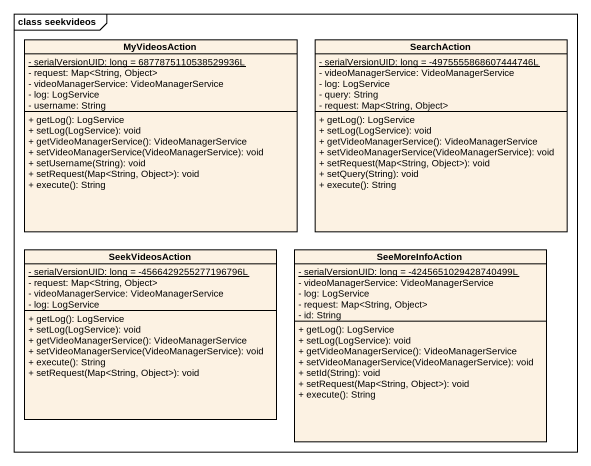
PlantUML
@startuml
mainframe class seekvideos
hide circle
hide empty members
skinparam classAttributeIconSize 0
class MyVideosAction {
  {static} - serialVersionUID: long = 6877875110538529936L
  - request: Map<String, Object>
  - videoManagerService: VideoManagerService
  - log: LogService
  - username: String
  + getLog(): LogService
  + setLog(LogService): void
  + getVideoManagerService(): VideoManagerService
  + setVideoManagerService(VideoManagerService): void
  + setUsername(String): void
  + setRequest(Map<String, Object>): void
  + execute(): String
}
class SearchAction {
  {static} - serialVersionUID: long = -4975555868607444746L
  - videoManagerService: VideoManagerService
  - log: LogService
  - query: String
  - request: Map<String, Object>
  + getLog(): LogService
  + setLog(LogService): void
  + getVideoManagerService(): VideoManagerService
  + setVideoManagerService(VideoManagerService): void
  + setRequest(Map<String, Object>): void
  + setQuery(String): void
  + execute(): String
}
class SeekVideosAction {
  {static} - serialVersionUID: long = -4566429255277196796L
  - request: Map<String, Object>
  - videoManagerService: VideoManagerService
  - log: LogService
  + getLog(): LogService
  + setLog(LogService): void
  + getVideoManagerService(): VideoManagerService
  + setVideoManagerService(VideoManagerService): void
  + execute(): String
  + setRequest(Map<String, Object>): void
}
class SeeMoreInfoAction {
  {static} - serialVersionUID: long = -4245651029428740499L
  - videoManagerService: VideoManagerService
  - log: LogService
  - request: Map<String, Object>
  - id: String
  + getLog(): LogService
  + setLog(LogService): void
  + getVideoManagerService(): VideoManagerService
  + setVideoManagerService(VideoManagerService): void
  + setId(String): void
  + setRequest(Map<String, Object>): void
  + execute(): String
}
@enduml
